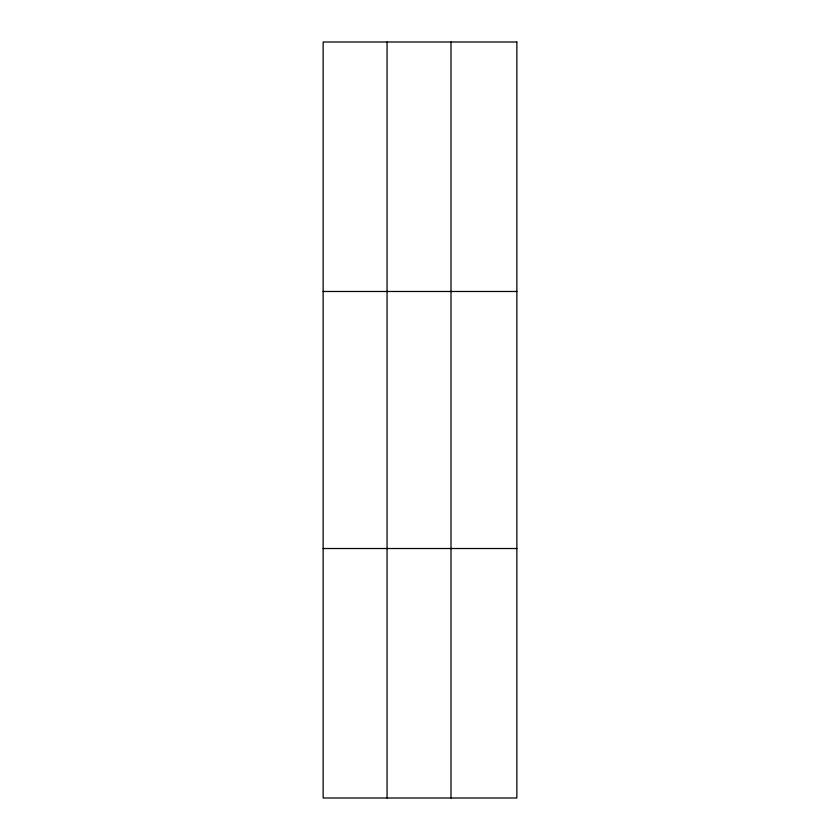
<?xml version="1.0" encoding="UTF-8"?>
<svg xmlns="http://www.w3.org/2000/svg" width="840" height="840" viewBox="0 0 840 840"><rect width="100%" height="100%" fill="white"/><g stroke="black" fill="none" stroke-linecap="round" stroke-linejoin="round"><path stroke-width="1.26" d="M387.062 798L387.062 42M450.996 798L450.996 42M323.137 291.48L516.863 291.48M323.137 548.52L516.863 548.52M516.863 42L516.863 798L323.137 798L323.137 42L516.863 42"/></g></svg>
